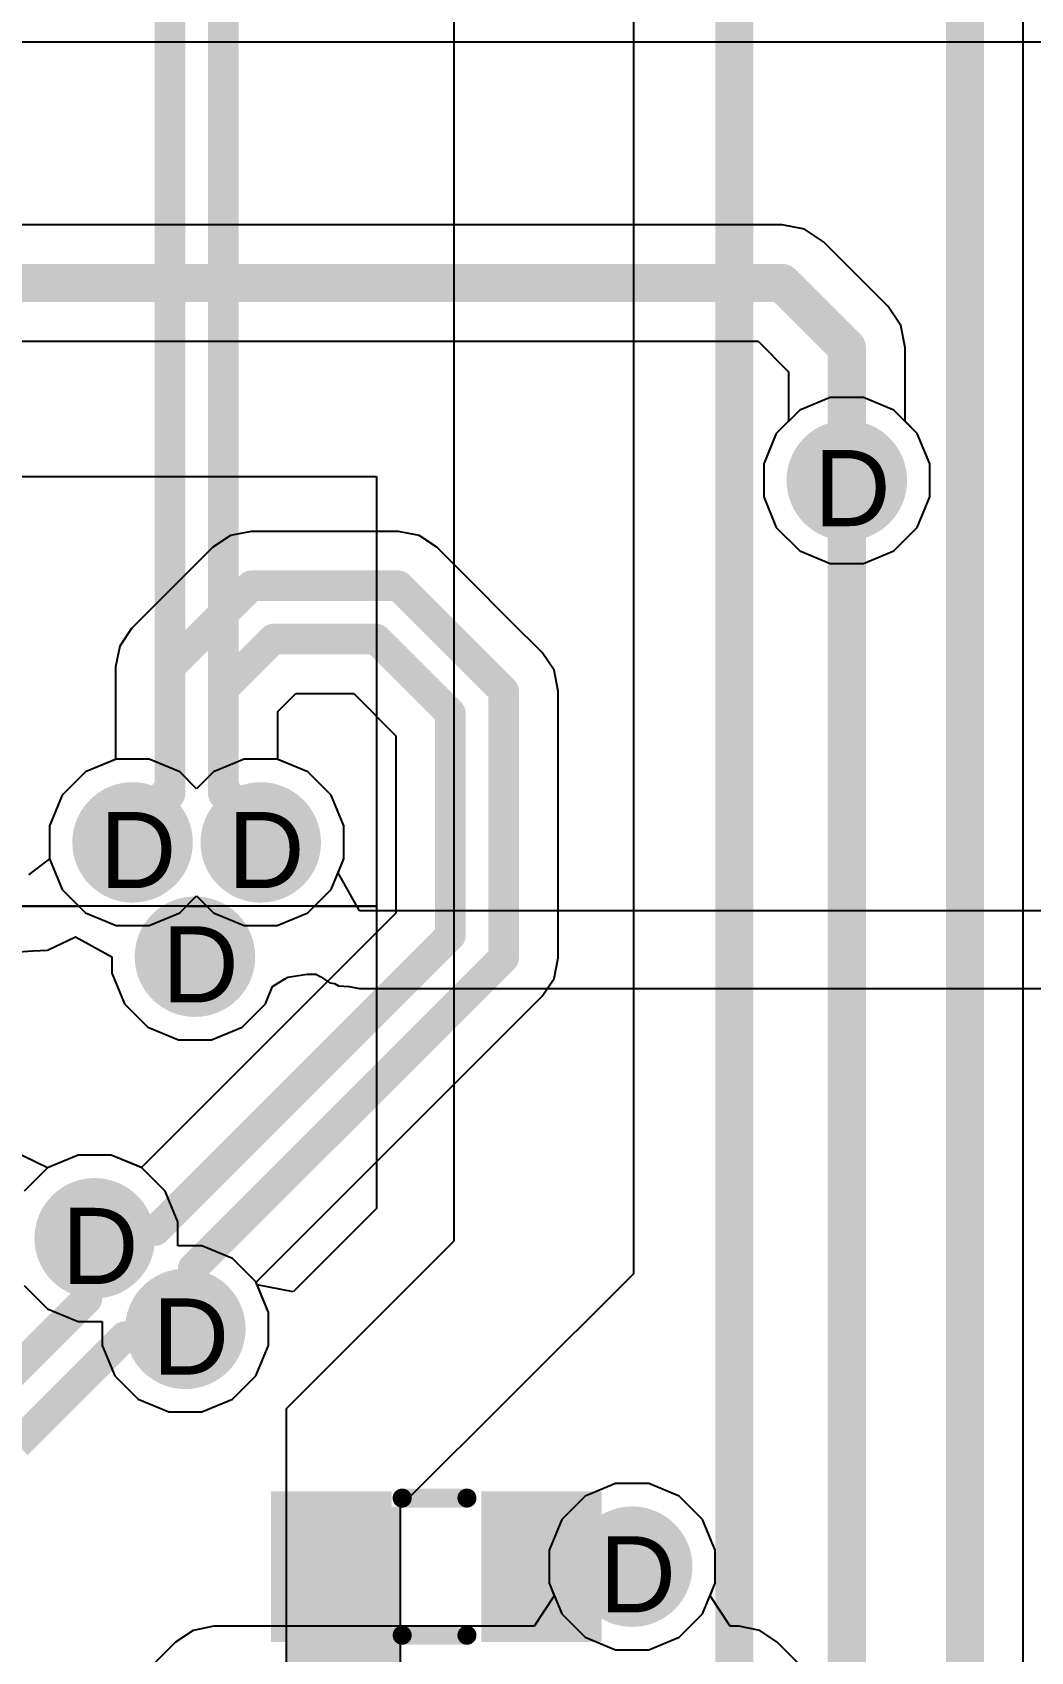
# Model space of a CAD drawing. Header units: inches. Extents: x 0 to 5401, y 0 to 5414.
# Drawn here: x 117.92 to 124.57, y 69.38 to 80.17 of the extents above; entities that cross this region are included whole.
import ezdxf

# ---------------------------------------------------------------- set-up
doc = ezdxf.new("R2010")
doc.units = ezdxf.units.IN
for name, color, linetype in [('Bottom Layer', 5, 'Continuous'), ('Bottom Solder', 6, 'Continuous'), ('Drill Drawing', 1, 'Continuous'), ('Layer 1', 16, 'Continuous'), ('Layer 2', 76, 'Continuous'), ('Top Layer', 1, 'Continuous'), ('Top Overlay', 2, 'Continuous'), ('Top Paste', 8, 'Continuous'), ('Top Solder', 216, 'Continuous'), ('Via Holes', 16, 'Continuous')]:
    doc.layers.add(name, color=color, linetype=linetype)
doc.styles.add('Arial', font='', dxfattribs={"height": 0.2})
doc.styles.get('Arial').set_extended_font_data('Arial')

# ---------------------------------------------------------------- blocks, each defined once
blk = doc.blocks.new('IND_0603__1608_M_______204')
at = {"layer": 'Top Layer'}
for points in [[(-0.999998, 0.4000004699999999), (-0.3999992, 0.4000004699999999), (-0.3999992, -0.4000004699999999), (-0.999998, -0.4000004699999999)], [(0.40000174, 0.4000004699999999), (1.00000054, 0.4000004699999999), (1.00000054, -0.4000004699999999), (0.40000174, -0.4000004699999999)]]:
    blk.add_hatch(color=1, dxfattribs=at).paths.add_polyline_path(points)
at = {"layer": 'Top Paste'}
for points in [[(-0.999998, 0.4000004699999999), (-0.3999992, 0.4000004699999999), (-0.3999992, -0.4000004699999999), (-0.999998, -0.4000004699999999)], [(0.40000174, 0.4000004699999999), (1.00000054, 0.4000004699999999), (1.00000054, -0.4000004699999999), (0.40000174, -0.4000004699999999)]]:
    blk.add_hatch(color=8, dxfattribs=at).paths.add_polyline_path(points)
at = {"layer": 'Top Solder'}
for points in [[(-1.101598, 0.50160047), (-0.2983992, 0.50160047), (-0.2983992, -0.50160047), (-1.101598, -0.50160047)], [(0.29840174, 0.50160047), (1.10160054, 0.50160047), (1.10160054, -0.50160047), (0.29840174, -0.50160047)]]:
    blk.add_hatch(color=216, dxfattribs=at).paths.add_polyline_path(points)
at = {"layer": 'Top Overlay'}
for points in [[(0.2286, 0.4571999999999999, 0.127, 0.127, 0), (-0.2032, 0.4571999999999999, 0.127, 0.127, 0)], [(0.2286, -0.4571999999999999, 0.127, 0.127, 0), (-0.2032, -0.4571999999999999, 0.127, 0.127, 0)]]:
    blk.add_lwpolyline(points, format="xyseb", dxfattribs=at)
for points in [[(-0.23495, 0.4571999999999999, 0.0635, 0.0635, 1), (-0.17145, 0.4571999999999999, 0.0635, 0.0635, 1)], [(0.19685, 0.4571999999999999, 0.0635, 0.0635, 1), (0.26035, 0.4571999999999999, 0.0635, 0.0635, 1)], [(-0.23495, -0.4571999999999999, 0.0635, 0.0635, 1), (-0.17145, -0.4571999999999999, 0.0635, 0.0635, 1)], [(0.19685, -0.4571999999999999, 0.0635, 0.0635, 1), (0.26035, -0.4571999999999999, 0.0635, 0.0635, 1)]]:
    blk.add_lwpolyline(points, format="xyseb", close=True, dxfattribs=at)

msp = doc.modelspace()

# ---------------------------------------------------------------- hatches: boundary and pattern name
at = {"layer": 'Bottom Layer'}
h = msp.add_hatch(color=5, dxfattribs=at)
edge = h.paths.add_edge_path()
edge.add_arc((123.3424127, 77.18401124), 0.2999994, 0, 360)
h = msp.add_hatch(color=5, dxfattribs=at)
edge = h.paths.add_edge_path()
edge.add_arc((118.58341282, 74.77101123999999), 0.2999994, 0, 360)
h = msp.add_hatch(color=5, dxfattribs=at)
edge = h.paths.add_edge_path()
edge.add_arc((119.43741162, 74.77101123999999), 0.2999994, 0, 360)
h = msp.add_hatch(color=5, dxfattribs=at)
edge = h.paths.add_edge_path()
edge.add_arc((118.9990127, 74.00901123999999), 0.2999994, 0, 360)
h = msp.add_hatch(color=5, dxfattribs=at)
edge = h.paths.add_edge_path()
edge.add_arc((118.33114764, 72.13152198), 0.2999994, 0, 360)
h = msp.add_hatch(color=5, dxfattribs=at)
edge = h.paths.add_edge_path()
edge.add_arc((118.93501486, 71.52765475999999), 0.2999994, 0, 360)
h = msp.add_hatch(color=5, dxfattribs=at)
edge = h.paths.add_edge_path()
edge.add_arc((121.9121133, 69.94231122), 0.2999994, 0, 360)
at = {"layer": 'Bottom Solder'}
h = msp.add_hatch(color=6, dxfattribs=at)
edge = h.paths.add_edge_path()
edge.add_arc((123.3424127, 77.18401124), 0.4015993999999999, 0, 360)
h = msp.add_hatch(color=6, dxfattribs=at)
edge = h.paths.add_edge_path()
edge.add_arc((118.58341282, 74.77101123999999), 0.4015993999999999, 0, 360)
h = msp.add_hatch(color=6, dxfattribs=at)
edge = h.paths.add_edge_path()
edge.add_arc((119.43741162, 74.77101123999999), 0.4015993999999999, 0, 360)
h = msp.add_hatch(color=6, dxfattribs=at)
edge = h.paths.add_edge_path()
edge.add_arc((118.9990127, 74.00901123999999), 0.4015993999999999, 0, 360)
h = msp.add_hatch(color=6, dxfattribs=at)
edge = h.paths.add_edge_path()
edge.add_arc((118.33114764, 72.13152198), 0.4015993999999999, 0, 360)
h = msp.add_hatch(color=6, dxfattribs=at)
edge = h.paths.add_edge_path()
edge.add_arc((118.93501486, 71.52765475999999), 0.4015993999999999, 0, 360)
h = msp.add_hatch(color=6, dxfattribs=at)
edge = h.paths.add_edge_path()
edge.add_arc((121.9121133, 69.94231122), 0.4015993999999999, 0, 360)
at = {"layer": 'Layer 1'}
h = msp.add_hatch(color=16, dxfattribs=at)
edge = h.paths.add_edge_path()
edge.add_arc((123.3424127, 77.18401124), 0.2999994, 0, 360)
h = msp.add_hatch(color=16, dxfattribs=at)
edge = h.paths.add_edge_path()
edge.add_arc((118.58341282, 74.77101123999999), 0.2999994, 0, 360)
h = msp.add_hatch(color=16, dxfattribs=at)
edge = h.paths.add_edge_path()
edge.add_arc((119.43741162, 74.77101123999999), 0.2999994, 0, 360)
h = msp.add_hatch(color=16, dxfattribs=at)
edge = h.paths.add_edge_path()
edge.add_arc((118.9990127, 74.00901123999999), 0.2999994, 0, 360)
h = msp.add_hatch(color=16, dxfattribs=at)
edge = h.paths.add_edge_path()
edge.add_arc((118.33114764, 72.13152198), 0.2999994, 0, 360)
h = msp.add_hatch(color=16, dxfattribs=at)
edge = h.paths.add_edge_path()
edge.add_arc((118.93501486, 71.52765475999999), 0.2999994, 0, 360)
h = msp.add_hatch(color=16, dxfattribs=at)
edge = h.paths.add_edge_path()
edge.add_arc((121.9121133, 69.94231122), 0.2999994, 0, 360)
at = {"layer": 'Layer 2'}
h = msp.add_hatch(color=76, dxfattribs=at)
edge = h.paths.add_edge_path()
edge.add_arc((123.3424127, 77.18401124), 0.2999994, 0, 360)
h = msp.add_hatch(color=76, dxfattribs=at)
edge = h.paths.add_edge_path()
edge.add_arc((118.58341282, 74.77101123999999), 0.2999994, 0, 360)
h = msp.add_hatch(color=76, dxfattribs=at)
edge = h.paths.add_edge_path()
edge.add_arc((119.43741162, 74.77101123999999), 0.2999994, 0, 360)
h = msp.add_hatch(color=76, dxfattribs=at)
edge = h.paths.add_edge_path()
edge.add_arc((118.9990127, 74.00901123999999), 0.2999994, 0, 360)
h = msp.add_hatch(color=76, dxfattribs=at)
edge = h.paths.add_edge_path()
edge.add_arc((118.33114764, 72.13152198), 0.2999994, 0, 360)
h = msp.add_hatch(color=76, dxfattribs=at)
edge = h.paths.add_edge_path()
edge.add_arc((118.93501486, 71.52765475999999), 0.2999994, 0, 360)
h = msp.add_hatch(color=76, dxfattribs=at)
edge = h.paths.add_edge_path()
edge.add_arc((121.9121133, 69.94231122), 0.2999994, 0, 360)
at = {"layer": 'Top Layer'}
h = msp.add_hatch(color=1, dxfattribs=at)
edge = h.paths.add_edge_path()
edge.add_arc((123.3424127, 77.18401124), 0.2999994, 0, 360)
h = msp.add_hatch(color=1, dxfattribs=at)
edge = h.paths.add_edge_path()
edge.add_arc((118.58341282, 74.77101123999999), 0.2999994, 0, 360)
h = msp.add_hatch(color=1, dxfattribs=at)
edge = h.paths.add_edge_path()
edge.add_arc((119.43741162, 74.77101123999999), 0.2999994, 0, 360)
h = msp.add_hatch(color=1, dxfattribs=at)
edge = h.paths.add_edge_path()
edge.add_arc((118.9990127, 74.00901123999999), 0.2999994, 0, 360)
h = msp.add_hatch(color=1, dxfattribs=at)
edge = h.paths.add_edge_path()
edge.add_arc((118.33114764, 72.13152198), 0.2999994, 0, 360)
h = msp.add_hatch(color=1, dxfattribs=at)
edge = h.paths.add_edge_path()
edge.add_arc((118.93501486, 71.52765475999999), 0.2999994, 0, 360)
msp.add_hatch(color=1, dxfattribs=at).paths.add_polyline_path([(119.60827488, 68.5355119), (120.36697288, 68.5355119), (120.36697288, 70.34231042), (119.60827488, 70.34231042)])
h = msp.add_hatch(color=1, dxfattribs=at)
edge = h.paths.add_edge_path()
edge.add_arc((121.9121133, 69.94231122), 0.2999994, 0, 360)
at = {"layer": 'Top Solder'}
h = msp.add_hatch(color=216, dxfattribs=at)
edge = h.paths.add_edge_path()
edge.add_arc((123.3424127, 77.18401124), 0.4015993999999999, 0, 360)
h = msp.add_hatch(color=216, dxfattribs=at)
edge = h.paths.add_edge_path()
edge.add_arc((118.58341282, 74.77101123999999), 0.4015993999999999, 0, 360)
h = msp.add_hatch(color=216, dxfattribs=at)
edge = h.paths.add_edge_path()
edge.add_arc((119.43741162, 74.77101123999999), 0.4015993999999999, 0, 360)
h = msp.add_hatch(color=216, dxfattribs=at)
edge = h.paths.add_edge_path()
edge.add_arc((118.9990127, 74.00901123999999), 0.4015993999999999, 0, 360)
h = msp.add_hatch(color=216, dxfattribs=at)
edge = h.paths.add_edge_path()
edge.add_arc((118.33114764, 72.13152198), 0.4015993999999999, 0, 360)
h = msp.add_hatch(color=216, dxfattribs=at)
edge = h.paths.add_edge_path()
edge.add_arc((118.93501486, 71.52765475999999), 0.4015993999999999, 0, 360)
h = msp.add_hatch(color=216, dxfattribs=at)
edge = h.paths.add_edge_path()
edge.add_arc((121.9121133, 69.94231122), 0.4015993999999999, 0, 360)
at = {"layer": 'Via Holes'}
h = msp.add_hatch(color=7, dxfattribs=at)
edge = h.paths.add_edge_path()
edge.add_arc((123.3424127, 77.18401124), 0.1499997, 0, 360)
h = msp.add_hatch(color=7, dxfattribs=at)
edge = h.paths.add_edge_path()
edge.add_arc((118.58341282, 74.77101123999999), 0.1499997, 0, 360)
h = msp.add_hatch(color=7, dxfattribs=at)
edge = h.paths.add_edge_path()
edge.add_arc((119.43741162, 74.77101123999999), 0.1499997, 0, 360)
h = msp.add_hatch(color=7, dxfattribs=at)
edge = h.paths.add_edge_path()
edge.add_arc((118.9990127, 74.00901123999999), 0.1499997, 0, 360)
h = msp.add_hatch(color=7, dxfattribs=at)
edge = h.paths.add_edge_path()
edge.add_arc((118.33114764, 72.13152198), 0.1499997, 0, 360)
h = msp.add_hatch(color=7, dxfattribs=at)
edge = h.paths.add_edge_path()
edge.add_arc((118.93501486, 71.52765475999999), 0.1499997, 0, 360)
h = msp.add_hatch(color=7, dxfattribs=at)
edge = h.paths.add_edge_path()
edge.add_arc((121.9121133, 69.94231122), 0.1499997, 0, 360)

# ---------------------------------------------------------------- linework, layer by layer
at = {"layer": 'Bottom Layer'}
for p, q in [((86.41540755999999, 80.10780778), (127.66441828, 80.10780778)), ((122.91176078, 78.88868398), (113.78742038, 78.88868398)), ((123.06041936, 78.8591133), (122.91176078, 78.88868398)), ((123.18644654, 78.77490467999999), (123.06041936, 78.8591133)), ((123.61709846, 78.34425275999999), (123.18644654, 78.77490467999999)), ((123.70130708, 78.21822558), (123.61709846, 78.34425275999999)), ((123.73087776, 78.06956699999999), (123.70130708, 78.21822558)), ((113.94832684, 78.11175386000001), (122.75085432, 78.11175386000001)), ((122.75085432, 78.11175386000001), (122.95394764, 77.90866054)), ((123.73087776, 77.57901934), (123.73087776, 78.06956699999999)), ((122.95394764, 77.90866054), (122.95394764, 77.57901934)), ((122.95394764, 77.57901934), (122.872754, 77.4978257)), ((123.8120714, 77.4978257), (123.73087776, 77.57901934)), ((122.872754, 77.4978257), (122.7884133, 77.29420913999999)), ((123.8964121, 77.29420913999999), (123.8120714, 77.4978257)), ((122.7884133, 77.29420913999999), (122.7884133, 77.07381333999999)), ((123.8964121, 77.07381333999999), (123.8964121, 77.29420913999999)), ((122.7884133, 77.07381333999999), (122.872754, 76.87019678)), ((123.8120714, 76.87019678), (123.8964121, 77.07381333999999)), ((122.872754, 76.87019678), (123.02859824, 76.71435254)), ((123.65622716, 76.71435254), (123.8120714, 76.87019678)), ((119.23559592, 76.81727842), (119.11796852, 76.73868574)), ((119.37434342, 76.8448806), (119.23559592, 76.81727842)), ((119.37435612, 76.84487805999998), (119.37434342, 76.8448806)), ((120.3541535, 76.84487805999998), (119.37435612, 76.84487805999998)), ((120.3541662, 76.8448806), (120.3541535, 76.84487805999998)), ((120.4929137, 76.81727842), (120.3541662, 76.8448806)), ((120.6105411, 76.73868574), (120.4929137, 76.81727842)), ((119.11796344, 76.73867811999999), (118.90966058, 76.5303778)), ((119.11796852, 76.73868574), (119.11796344, 76.73867811999999)), ((120.81884142, 76.53038288), (120.6105411, 76.73868574)), ((123.02859824, 76.71435254), (123.2322148, 76.63001184)), ((123.4526106, 76.63001184), (123.65622716, 76.71435254)), ((123.2322148, 76.63001184), (123.4526106, 76.63001184)), ((118.90965042, 76.53036256), (118.78455288, 76.40526756)), ((118.90966058, 76.5303778), (118.90965042, 76.53036256)), ((120.81884904, 76.5303778), (120.81884142, 76.53038288)), ((120.81885412, 76.53037017999999), (120.81884904, 76.5303778)), ((121.10446442, 76.24475733999999), (120.81885412, 76.53037017999999)), ((118.78454018, 76.40525486), (118.57623732, 76.19695454)), ((118.78454526, 76.40526247999999), (118.78454018, 76.40525486)), ((118.78455288, 76.40526756), (118.78454526, 76.40526247999999)), ((121.10447966, 76.24474717999999), (121.10446442, 76.24475733999999)), ((121.31277998, 76.03644432), (121.10447966, 76.24474717999999)), ((118.57623732, 76.19695454), (118.49764464, 76.07932714)), ((118.49764464, 76.07932714), (118.47004246, 75.94057964)), ((121.3127876, 76.03643923999999), (121.31277998, 76.03644432)), ((121.39138028, 75.91881184), (121.3127876, 76.03643923999999)), ((118.47004246, 75.94057964), (118.470045, 75.94056694)), ((118.470045, 75.94056694), (118.470045, 75.32369746)), ((121.41898246, 75.78006434), (121.39138028, 75.91881184)), ((119.55077944, 75.64310246), (119.6718206, 75.76414362)), ((119.6718206, 75.76414362), (120.05668902, 75.76414362)), ((120.05668902, 75.76414362), (120.33824548, 75.48258969999999)), ((121.41897992, 75.78005164), (121.41898246, 75.78006434)), ((121.41897992, 74.00147505999999), (121.41897992, 75.78005164)), ((119.55077944, 75.32369746), (119.55077944, 75.64310246)), ((120.33824548, 75.48258969999999), (120.33824548, 74.29894716)), ((118.470045, 75.32369746), (118.26959836, 75.24066993999999)), ((119.75122608, 75.24066993999999), (119.55077944, 75.32369746)), ((118.26959836, 75.24066993999999), (118.11375412, 75.0848257)), ((119.90707032, 75.0848257), (119.75122608, 75.24066993999999)), ((118.11375412, 75.0848257), (118.02941342, 74.88120914)), ((119.99141102, 74.88120914), (119.90707032, 75.0848257)), ((118.02941342, 74.88120914), (118.02941342, 74.66081334)), ((119.99141102, 74.66081334), (119.99141102, 74.88120914)), ((118.02941342, 74.66081334), (118.11375412, 74.45719677999999)), ((119.90707032, 74.45719677999999), (119.99141102, 74.66081334)), ((118.11375412, 74.45719677999999), (118.26959836, 74.30135254)), ((118.89722728, 74.30135254), (119.01041222, 74.41453747999999)), ((119.01041222, 74.41453747999999), (119.12359716, 74.30135254)), ((119.75122608, 74.30135254), (119.90707032, 74.45719677999999)), ((118.26959836, 74.30135254), (118.47321492, 74.21701184)), ((120.33824548, 74.29894716), (118.64178964, 72.60249386)), ((118.69361072, 74.21701184), (118.89722728, 74.30135254)), ((119.12359716, 74.30135254), (119.32721372, 74.21701184)), ((119.54760952, 74.21701184), (119.75122608, 74.30135254)), ((118.47321492, 74.21701184), (118.69361072, 74.21701184)), ((119.32721372, 74.21701184), (119.54760952, 74.21701184)), ((121.39138028, 73.86272502), (121.41897992, 74.00147505999999)), ((121.3127876, 73.74510015999999), (121.39138028, 73.86272502)), ((119.40598674, 71.83829929999999), (121.31277998, 73.74509508)), ((121.31277998, 73.74509508), (121.3127876, 73.74510015999999)), ((118.22094974, 72.68552138), (118.01733318, 72.60118068)), ((118.44134554, 72.68552138), (118.22094974, 72.68552138)), ((118.64178964, 72.60249386), (118.44134554, 72.68552138)), ((118.01733318, 72.60118068), (117.86148894, 72.44533643999999)), ((117.86148894, 71.81770752), (118.01733318, 71.66186328)), ((119.48901426, 71.63785266), (119.40598674, 71.83829929999999)), ((118.01733318, 71.66186328), (118.22094974, 71.57752258)), ((118.22094974, 71.57752258), (118.38101546, 71.57752258)), ((118.38101546, 71.57752258), (118.38101546, 71.41745686)), ((119.48901426, 71.41745686), (119.48901426, 71.63785266)), ((118.38101546, 71.41745686), (118.46535616, 71.2138403)), ((119.40467356, 71.2138403), (119.48901426, 71.41745686)), ((118.46535616, 71.2138403), (118.6212004, 71.05799606)), ((119.24882932, 71.05799606), (119.40467356, 71.2138403)), ((118.6212004, 71.05799606), (118.82481696, 70.97365536)), ((119.04521276, 70.97365536), (119.24882932, 71.05799606)), ((118.82481696, 70.97365536), (119.04521276, 70.97365536)), ((121.8019154, 70.49631061999999), (121.59829884, 70.41196991999999)), ((122.0223112, 70.49631061999999), (121.8019154, 70.49631061999999)), ((122.22592776, 70.41196991999999), (122.0223112, 70.49631061999999)), ((121.59829884, 70.41196991999999), (121.4424546, 70.25612568)), ((122.381772, 70.25612568), (122.22592776, 70.41196991999999)), ((121.4424546, 70.25612568), (121.3581139, 70.05250912)), ((122.4661127, 70.05250912), (122.381772, 70.25612568)), ((121.3581139, 70.05250912), (121.3581139, 69.83211332)), ((122.4661127, 69.83211332), (122.4661127, 70.05250912)), ((121.39275442, 69.74848636), (121.2601715, 69.54528382)), ((121.3581139, 69.83211332), (121.39275442, 69.74848636)), ((122.43147218, 69.74848636), (122.4661127, 69.83211332)), ((122.5640551, 69.54528382), (122.43147218, 69.74848636)), ((119.12512878, 69.54528636), (118.98638128, 69.51768418)), ((119.12514148, 69.54528382), (119.12512878, 69.54528636)), ((121.2601715, 69.54528382), (119.12514148, 69.54528382)), ((122.62296024, 69.54528382), (122.5640551, 69.54528382)), ((122.62297294, 69.54528636), (122.62296024, 69.54528382)), ((122.76172044, 69.51768418), (122.62297294, 69.54528636)), ((118.8687488, 69.43908388), (118.27208756, 68.84242517999999)), ((118.86875388, 69.4390915), (118.8687488, 69.43908388)), ((118.98638128, 69.51768418), (118.86875388, 69.4390915)), ((122.87934784, 69.4390915), (122.76172044, 69.51768418)), ((123.42097998, 68.89745682), (122.87934784, 69.4390915))]:
    msp.add_line(p, q, dxfattribs=at)
for points in [[(113.78742038, 78.50021892, 0.254, 0.254, 0), (122.91176078, 78.50021892, 0.254, 0.254, 0)], [(122.91176078, 78.50021892, 0.254, 0.254, 0), (123.3424127, 78.06956699999999, 0.254, 0.254, 0)], [(123.3424127, 77.18401124, 0.254, 0.254, 0), (123.3424127, 78.06956699999999, 0.254, 0.254, 0)], [(119.16603548, 76.2740029, 0.2032, 0.2032, 0), (119.37434342, 76.48231084, 0.2032, 0.2032, 0)], [(119.37434342, 76.48231084, 0.2032, 0.2032, 0), (120.3541662, 76.48231084, 0.2032, 0.2032, 0)], [(120.3541662, 76.48231084, 0.2032, 0.2032, 0), (120.56247414, 76.2740029, 0.2032, 0.2032, 0)], [(119.0409227, 76.14888758, 0.2032, 0.2032, 0), (119.16603548, 76.27400036, 0.2032, 0.2032, 0)], [(119.16603548, 76.27400036, 0.2032, 0.2032, 0), (119.16603548, 76.2740029, 0.2032, 0.2032, 0)], [(120.56247414, 76.27400036, 0.2032, 0.2032, 0), (120.56247414, 76.2740029, 0.2032, 0.2032, 0)], [(120.56247414, 76.27400036, 0.2032, 0.2032, 0), (120.84810222, 75.98837228, 0.2032, 0.2032, 0)], [(118.83261222, 75.94057964, 0.2032, 0.2032, 0), (119.04092016, 76.14888758, 0.2032, 0.2032, 0)], [(119.04092016, 76.14888758, 0.2032, 0.2032, 0), (119.0409227, 76.14888758, 0.2032, 0.2032, 0)], [(119.18821476, 75.79328758, 0.2032, 0.2032, 0), (119.52163548, 76.12670829999999, 0.2032, 0.2032, 0)], [(119.52163548, 76.12670829999999, 0.2032, 0.2032, 0), (119.52163548, 76.12671084, 0.2032, 0.2032, 0)], [(119.52163548, 76.12671084, 0.2032, 0.2032, 0), (120.20687414, 76.12671084, 0.2032, 0.2032, 0)], [(120.20687414, 76.12670829999999, 0.2032, 0.2032, 0), (120.20687414, 76.12671084, 0.2032, 0.2032, 0)], [(120.20687414, 76.12670829999999, 0.2032, 0.2032, 0), (120.70081016, 75.63277228, 0.2032, 0.2032, 0)], [(118.83261222, 75.09336771999999, 0.2032, 0.2032, 0), (118.83261222, 75.94057964, 0.2032, 0.2032, 0)], [(120.84810222, 75.98837228, 0.2032, 0.2032, 0), (120.84810476, 75.98837228, 0.2032, 0.2032, 0)], [(120.84810476, 75.98837228, 0.2032, 0.2032, 0), (121.0564127, 75.78006434, 0.2032, 0.2032, 0)], [(119.18821222, 75.79328758, 0.2032, 0.2032, 0), (119.18821476, 75.79328758, 0.2032, 0.2032, 0)], [(119.18821222, 75.09336771999999, 0.2032, 0.2032, 0), (119.18821222, 75.79328758, 0.2032, 0.2032, 0)], [(121.0564127, 74.00147505999999, 0.2032, 0.2032, 0), (121.0564127, 75.78006434, 0.2032, 0.2032, 0)], [(120.70081016, 75.63277228, 0.2032, 0.2032, 0), (120.7008127, 75.63277228, 0.2032, 0.2032, 0)], [(120.7008127, 74.14876712, 0.2032, 0.2032, 0), (120.7008127, 75.63277228, 0.2032, 0.2032, 0)], [(118.58341282, 74.84416832, 0.2032, 0.2032, 0), (118.83261222, 75.09336771999999, 0.2032, 0.2032, 0)], [(119.18821222, 75.09336771999999, 0.2032, 0.2032, 0), (119.43741162, 74.84416832, 0.2032, 0.2032, 0)], [(118.58341282, 74.77101123999999, 0.2032, 0.2032, 0), (118.58341282, 74.84416832, 0.2032, 0.2032, 0)], [(119.43741162, 74.77101123999999, 0.2032, 0.2032, 0), (119.43741162, 74.84416832, 0.2032, 0.2032, 0)], [(118.73529974, 72.18325415999999, 0.2032, 0.2032, 0), (120.7008127, 74.14876712, 0.2032, 0.2032, 0)], [(118.98674704, 71.9318094, 0.2032, 0.2032, 0), (121.0564127, 74.00147505999999, 0.2032, 0.2032, 0)], [(118.33114764, 72.13152198, 0.2032, 0.2032, 0), (118.38287982, 72.18325415999999, 0.2032, 0.2032, 0)], [(118.38287982, 72.18325415999999, 0.2032, 0.2032, 0), (118.73529974, 72.18325415999999, 0.2032, 0.2032, 0)], [(118.98674704, 71.57938693999999, 0.2032, 0.2032, 0), (118.98674704, 71.9318094, 0.2032, 0.2032, 0)], [(118.93501486, 71.52765475999999, 0.2032, 0.2032, 0), (118.98674704, 71.57938693999999, 0.2032, 0.2032, 0)]]:
    msp.add_lwpolyline(points, format="xyseb", dxfattribs=at)
for points in [[(122.84826078, 78.50021892, 0.127, 0.127, 1), (122.97526078, 78.50021892, 0.127, 0.127, 1)], [(122.84826078, 78.50021892, 0.127, 0.127, 1), (122.97526078, 78.50021892, 0.127, 0.127, 1)], [(123.2789127, 78.06956699999999, 0.127, 0.127, 1), (123.4059127, 78.06956699999999, 0.127, 0.127, 1)], [(123.2789127, 78.06956699999999, 0.127, 0.127, 1), (123.4059127, 78.06956699999999, 0.127, 0.127, 1)], [(123.2789127, 77.18401124, 0.127, 0.127, 1), (123.4059127, 77.18401124, 0.127, 0.127, 1)], [(119.32354342, 76.48231084, 0.1016, 0.1016, 1), (119.42514342, 76.48231084, 0.1016, 0.1016, 1)], [(119.32354342, 76.48231084, 0.1016, 0.1016, 1), (119.42514342, 76.48231084, 0.1016, 0.1016, 1)], [(120.3033662, 76.48231084, 0.1016, 0.1016, 1), (120.4049662, 76.48231084, 0.1016, 0.1016, 1)], [(120.3033662, 76.48231084, 0.1016, 0.1016, 1), (120.4049662, 76.48231084, 0.1016, 0.1016, 1)], [(119.11523548, 76.2740029, 0.1016, 0.1016, 1), (119.21683548, 76.2740029, 0.1016, 0.1016, 1)], [(119.11523548, 76.2740029, 0.1016, 0.1016, 1), (119.21683548, 76.2740029, 0.1016, 0.1016, 1)], [(119.11523548, 76.27400036, 0.1016, 0.1016, 1), (119.21683548, 76.27400036, 0.1016, 0.1016, 1)], [(119.11523548, 76.27400036, 0.1016, 0.1016, 1), (119.21683548, 76.27400036, 0.1016, 0.1016, 1)], [(120.51167414, 76.2740029, 0.1016, 0.1016, 1), (120.61327414, 76.2740029, 0.1016, 0.1016, 1)], [(120.51167414, 76.2740029, 0.1016, 0.1016, 1), (120.61327414, 76.2740029, 0.1016, 0.1016, 1)], [(120.51167414, 76.27400036, 0.1016, 0.1016, 1), (120.61327414, 76.27400036, 0.1016, 0.1016, 1)], [(120.51167414, 76.27400036, 0.1016, 0.1016, 1), (120.61327414, 76.27400036, 0.1016, 0.1016, 1)], [(118.99012016, 76.14888758, 0.1016, 0.1016, 1), (119.09172016, 76.14888758, 0.1016, 0.1016, 1)], [(118.99012016, 76.14888758, 0.1016, 0.1016, 1), (119.09172016, 76.14888758, 0.1016, 0.1016, 1)], [(118.9901227, 76.14888758, 0.1016, 0.1016, 1), (119.0917227, 76.14888758, 0.1016, 0.1016, 1)], [(118.9901227, 76.14888758, 0.1016, 0.1016, 1), (119.0917227, 76.14888758, 0.1016, 0.1016, 1)], [(119.47083548, 76.12671084, 0.1016, 0.1016, 1), (119.57243548, 76.12671084, 0.1016, 0.1016, 1)], [(119.47083548, 76.12671084, 0.1016, 0.1016, 1), (119.57243548, 76.12671084, 0.1016, 0.1016, 1)], [(119.47083548, 76.12670829999999, 0.1016, 0.1016, 1), (119.57243548, 76.12670829999999, 0.1016, 0.1016, 1)], [(119.47083548, 76.12670829999999, 0.1016, 0.1016, 1), (119.57243548, 76.12670829999999, 0.1016, 0.1016, 1)], [(120.15607414, 76.12671084, 0.1016, 0.1016, 1), (120.25767414, 76.12671084, 0.1016, 0.1016, 1)], [(120.15607414, 76.12671084, 0.1016, 0.1016, 1), (120.25767414, 76.12671084, 0.1016, 0.1016, 1)], [(120.15607414, 76.12670829999999, 0.1016, 0.1016, 1), (120.25767414, 76.12670829999999, 0.1016, 0.1016, 1)], [(120.15607414, 76.12670829999999, 0.1016, 0.1016, 1), (120.25767414, 76.12670829999999, 0.1016, 0.1016, 1)], [(118.78181222, 75.94057964, 0.1016, 0.1016, 1), (118.88341222, 75.94057964, 0.1016, 0.1016, 1)], [(118.78181222, 75.94057964, 0.1016, 0.1016, 1), (118.88341222, 75.94057964, 0.1016, 0.1016, 1)], [(120.79730222, 75.98837228, 0.1016, 0.1016, 1), (120.89890222, 75.98837228, 0.1016, 0.1016, 1)], [(120.79730222, 75.98837228, 0.1016, 0.1016, 1), (120.89890222, 75.98837228, 0.1016, 0.1016, 1)], [(120.79730476, 75.98837228, 0.1016, 0.1016, 1), (120.89890476, 75.98837228, 0.1016, 0.1016, 1)], [(120.79730476, 75.98837228, 0.1016, 0.1016, 1), (120.89890476, 75.98837228, 0.1016, 0.1016, 1)], [(119.13741222, 75.79328758, 0.1016, 0.1016, 1), (119.23901222, 75.79328758, 0.1016, 0.1016, 1)], [(119.13741222, 75.79328758, 0.1016, 0.1016, 1), (119.23901222, 75.79328758, 0.1016, 0.1016, 1)], [(119.13741476, 75.79328758, 0.1016, 0.1016, 1), (119.23901476, 75.79328758, 0.1016, 0.1016, 1)], [(119.13741476, 75.79328758, 0.1016, 0.1016, 1), (119.23901476, 75.79328758, 0.1016, 0.1016, 1)], [(121.0056127, 75.78006434, 0.1016, 0.1016, 1), (121.1072127, 75.78006434, 0.1016, 0.1016, 1)], [(121.0056127, 75.78006434, 0.1016, 0.1016, 1), (121.1072127, 75.78006434, 0.1016, 0.1016, 1)], [(120.65001016, 75.63277228, 0.1016, 0.1016, 1), (120.75161016, 75.63277228, 0.1016, 0.1016, 1)], [(120.65001016, 75.63277228, 0.1016, 0.1016, 1), (120.75161016, 75.63277228, 0.1016, 0.1016, 1)], [(120.6500127, 75.63277228, 0.1016, 0.1016, 1), (120.7516127, 75.63277228, 0.1016, 0.1016, 1)], [(120.6500127, 75.63277228, 0.1016, 0.1016, 1), (120.7516127, 75.63277228, 0.1016, 0.1016, 1)], [(118.78181222, 75.09336771999999, 0.1016, 0.1016, 1), (118.88341222, 75.09336771999999, 0.1016, 0.1016, 1)], [(118.78181222, 75.09336771999999, 0.1016, 0.1016, 1), (118.88341222, 75.09336771999999, 0.1016, 0.1016, 1)], [(119.13741222, 75.09336771999999, 0.1016, 0.1016, 1), (119.23901222, 75.09336771999999, 0.1016, 0.1016, 1)], [(119.13741222, 75.09336771999999, 0.1016, 0.1016, 1), (119.23901222, 75.09336771999999, 0.1016, 0.1016, 1)], [(118.53261282, 74.84416832, 0.1016, 0.1016, 1), (118.63421282, 74.84416832, 0.1016, 0.1016, 1)], [(118.53261282, 74.84416832, 0.1016, 0.1016, 1), (118.63421282, 74.84416832, 0.1016, 0.1016, 1)], [(119.38661162, 74.84416832, 0.1016, 0.1016, 1), (119.48821162, 74.84416832, 0.1016, 0.1016, 1)], [(119.38661162, 74.84416832, 0.1016, 0.1016, 1), (119.48821162, 74.84416832, 0.1016, 0.1016, 1)], [(118.53261282, 74.77101123999999, 0.1016, 0.1016, 1), (118.63421282, 74.77101123999999, 0.1016, 0.1016, 1)], [(119.38661162, 74.77101123999999, 0.1016, 0.1016, 1), (119.48821162, 74.77101123999999, 0.1016, 0.1016, 1)], [(120.6500127, 74.14876712, 0.1016, 0.1016, 1), (120.7516127, 74.14876712, 0.1016, 0.1016, 1)], [(120.6500127, 74.14876712, 0.1016, 0.1016, 1), (120.7516127, 74.14876712, 0.1016, 0.1016, 1)], [(121.0056127, 74.00147505999999, 0.1016, 0.1016, 1), (121.1072127, 74.00147505999999, 0.1016, 0.1016, 1)], [(121.0056127, 74.00147505999999, 0.1016, 0.1016, 1), (121.1072127, 74.00147505999999, 0.1016, 0.1016, 1)], [(118.28034764, 72.13152198, 0.1016, 0.1016, 1), (118.38194764, 72.13152198, 0.1016, 0.1016, 1)], [(118.33207982, 72.18325415999999, 0.1016, 0.1016, 1), (118.43367982, 72.18325415999999, 0.1016, 0.1016, 1)], [(118.33207982, 72.18325415999999, 0.1016, 0.1016, 1), (118.43367982, 72.18325415999999, 0.1016, 0.1016, 1)], [(118.68449974, 72.18325415999999, 0.1016, 0.1016, 1), (118.78609974, 72.18325415999999, 0.1016, 0.1016, 1)], [(118.68449974, 72.18325415999999, 0.1016, 0.1016, 1), (118.78609974, 72.18325415999999, 0.1016, 0.1016, 1)], [(118.93594704, 71.9318094, 0.1016, 0.1016, 1), (119.03754704, 71.9318094, 0.1016, 0.1016, 1)], [(118.93594704, 71.9318094, 0.1016, 0.1016, 1), (119.03754704, 71.9318094, 0.1016, 0.1016, 1)], [(118.88421486, 71.52765475999999, 0.1016, 0.1016, 1), (118.98581486, 71.52765475999999, 0.1016, 0.1016, 1)], [(118.93594704, 71.57938693999999, 0.1016, 0.1016, 1), (119.03754704, 71.57938693999999, 0.1016, 0.1016, 1)], [(118.93594704, 71.57938693999999, 0.1016, 0.1016, 1), (119.03754704, 71.57938693999999, 0.1016, 0.1016, 1)]]:
    msp.add_lwpolyline(points, format="xyseb", close=True, dxfattribs=at)
at = {"layer": 'Layer 1'}
for p, q in [((123.2322148, 77.73801064), (123.02859824, 77.65366994)), ((123.4526106, 77.73801064), (123.2322148, 77.73801064)), ((123.65622716, 77.65366994), (123.4526106, 77.73801064)), ((123.02859824, 77.65366994), (122.872754, 77.4978257)), ((123.8120714, 77.4978257), (123.65622716, 77.65366994)), ((122.872754, 77.4978257), (122.7884133, 77.29420913999999)), ((123.8964121, 77.29420913999999), (123.8120714, 77.4978257)), ((122.7884133, 77.29420913999999), (122.7884133, 77.07381333999999)), ((123.8964121, 77.07381333999999), (123.8964121, 77.29420913999999)), ((122.7884133, 77.07381333999999), (122.872754, 76.87019678)), ((123.8120714, 76.87019678), (123.8964121, 77.07381333999999)), ((122.872754, 76.87019678), (123.02859824, 76.71435254)), ((123.65622716, 76.71435254), (123.8120714, 76.87019678)), ((123.02859824, 76.71435254), (123.2322148, 76.63001184)), ((123.4526106, 76.63001184), (123.65622716, 76.71435254)), ((123.2322148, 76.63001184), (123.4526106, 76.63001184)), ((118.47321492, 75.32501063999999), (118.26959836, 75.24066993999999)), ((118.69361072, 75.32501063999999), (118.47321492, 75.32501063999999)), ((118.89722728, 75.24066993999999), (118.69361072, 75.32501063999999)), ((119.32721372, 75.32501063999999), (119.12359716, 75.24066993999999)), ((119.54760952, 75.32501063999999), (119.32721372, 75.32501063999999)), ((119.75122608, 75.24066993999999), (119.54760952, 75.32501063999999)), ((118.26959836, 75.24066993999999), (118.11375412, 75.0848257)), ((119.01041222, 75.127485), (118.89722728, 75.24066993999999)), ((119.12359716, 75.24066993999999), (119.01041222, 75.127485)), ((119.90707032, 75.0848257), (119.75122608, 75.24066993999999)), ((118.11375412, 75.0848257), (118.02941342, 74.88120914)), ((119.99141102, 74.88120914), (119.90707032, 75.0848257)), ((118.02941342, 74.88120914), (118.02941342, 74.66081334)), ((119.99141102, 74.66081334), (119.99141102, 74.88120914)), ((118.02941342, 74.66081334), (118.11375412, 74.45719677999999)), ((119.90707032, 74.45719677999999), (119.99141102, 74.66081334)), ((118.11375412, 74.45719677999999), (118.26959836, 74.30135254)), ((118.89722728, 74.30135254), (119.01041222, 74.41453747999999)), ((119.01041222, 74.41453747999999), (119.12359716, 74.30135254)), ((119.75122608, 74.30135254), (119.90707032, 74.45719677999999)), ((118.26959836, 74.30135254), (118.47321492, 74.21701184)), ((118.69361072, 74.21701184), (118.89722728, 74.30135254)), ((119.12359716, 74.30135254), (119.32721372, 74.21701184)), ((119.54760952, 74.21701184), (119.75122608, 74.30135254)), ((118.47321492, 74.21701184), (118.69361072, 74.21701184)), ((119.32721372, 74.21701184), (119.54760952, 74.21701184)), ((118.22094974, 72.68552138), (118.01733318, 72.60118068)), ((118.44134554, 72.68552138), (118.22094974, 72.68552138)), ((118.6449621, 72.60118068), (118.44134554, 72.68552138)), ((118.01733318, 72.60118068), (117.86148894, 72.44533643999999)), ((118.80080634, 72.44533643999999), (118.6449621, 72.60118068)), ((118.88514704, 72.24171987999999), (118.80080634, 72.44533643999999)), ((118.88514704, 72.08165415999999), (118.88514704, 72.24171987999999)), ((119.04521276, 72.08165415999999), (118.88514704, 72.08165415999999)), ((119.24882932, 71.99731345999999), (119.04521276, 72.08165415999999)), ((119.40467356, 71.84146922), (119.24882932, 71.99731345999999)), ((117.86148894, 71.81770752), (118.01733318, 71.66186328)), ((119.48901426, 71.63785266), (119.40467356, 71.84146922)), ((118.01733318, 71.66186328), (118.22094974, 71.57752258)), ((118.22094974, 71.57752258), (118.38101546, 71.57752258)), ((118.38101546, 71.57752258), (118.38101546, 71.41745686)), ((119.48901426, 71.41745686), (119.48901426, 71.63785266)), ((118.38101546, 71.41745686), (118.46535616, 71.2138403)), ((119.40467356, 71.2138403), (119.48901426, 71.41745686)), ((118.46535616, 71.2138403), (118.6212004, 71.05799606)), ((119.24882932, 71.05799606), (119.40467356, 71.2138403)), ((118.6212004, 71.05799606), (118.82481696, 70.97365536)), ((119.04521276, 70.97365536), (119.24882932, 71.05799606)), ((118.82481696, 70.97365536), (119.04521276, 70.97365536)), ((121.8019154, 70.49631061999999), (121.59829884, 70.41196991999999)), ((122.0223112, 70.49631061999999), (121.8019154, 70.49631061999999)), ((122.22592776, 70.41196991999999), (122.0223112, 70.49631061999999)), ((121.59829884, 70.41196991999999), (121.4424546, 70.25612568)), ((122.381772, 70.25612568), (122.22592776, 70.41196991999999)), ((121.4424546, 70.25612568), (121.3581139, 70.05250912)), ((122.4661127, 70.05250912), (122.381772, 70.25612568)), ((121.3581139, 70.05250912), (121.3581139, 69.83211332)), ((122.4661127, 69.83211332), (122.4661127, 70.05250912)), ((121.3581139, 69.83211332), (121.4424546, 69.62849675999999)), ((122.381772, 69.62849675999999), (122.4661127, 69.83211332)), ((121.4424546, 69.62849675999999), (121.59829884, 69.47265252)), ((122.22592776, 69.47265252), (122.381772, 69.62849675999999)), ((121.59829884, 69.47265252), (121.8019154, 69.38831182)), ((122.0223112, 69.38831182), (122.22592776, 69.47265252)), ((121.8019154, 69.38831182), (122.0223112, 69.38831182))]:
    msp.add_line(p, q, dxfattribs=at)
at = {"layer": 'Layer 2'}
for p, q in [((123.2322148, 77.73801064), (123.02859824, 77.65366994)), ((123.4526106, 77.73801064), (123.2322148, 77.73801064)), ((123.65622716, 77.65366994), (123.4526106, 77.73801064)), ((123.02859824, 77.65366994), (122.872754, 77.4978257)), ((123.8120714, 77.4978257), (123.65622716, 77.65366994)), ((122.872754, 77.4978257), (122.7884133, 77.29420913999999)), ((123.8964121, 77.29420913999999), (123.8120714, 77.4978257)), ((122.7884133, 77.29420913999999), (122.7884133, 77.07381333999999)), ((123.8964121, 77.07381333999999), (123.8964121, 77.29420913999999)), ((122.7884133, 77.07381333999999), (122.872754, 76.87019678)), ((123.8120714, 76.87019678), (123.8964121, 77.07381333999999)), ((122.872754, 76.87019678), (123.02859824, 76.71435254)), ((123.65622716, 76.71435254), (123.8120714, 76.87019678)), ((123.02859824, 76.71435254), (123.2322148, 76.63001184)), ((123.4526106, 76.63001184), (123.65622716, 76.71435254)), ((123.2322148, 76.63001184), (123.4526106, 76.63001184)), ((118.47321492, 75.32501063999999), (118.26959836, 75.24066993999999)), ((118.69361072, 75.32501063999999), (118.47321492, 75.32501063999999)), ((118.89722728, 75.24066993999999), (118.69361072, 75.32501063999999)), ((119.32721372, 75.32501063999999), (119.12359716, 75.24066993999999)), ((119.54760952, 75.32501063999999), (119.32721372, 75.32501063999999)), ((119.75122608, 75.24066993999999), (119.54760952, 75.32501063999999)), ((118.26959836, 75.24066993999999), (118.11375412, 75.0848257)), ((119.01041222, 75.127485), (118.89722728, 75.24066993999999)), ((119.12359716, 75.24066993999999), (119.01041222, 75.127485)), ((119.90707032, 75.0848257), (119.75122608, 75.24066993999999)), ((118.11375412, 75.0848257), (118.02941342, 74.88120914)), ((119.99141102, 74.88120914), (119.90707032, 75.0848257)), ((118.02941342, 74.88120914), (118.02941342, 74.66081588)), ((119.99141102, 74.66081334), (119.99141102, 74.88120914)), ((118.02941342, 74.66081588), (117.89000298, 74.55485216)), ((119.95288938, 74.56781378), (119.99141102, 74.66081334)), ((120.09555356, 74.31381123999999), (119.95288938, 74.56781378)), ((137.3124127, 74.31381123999999), (120.09555356, 74.31381123999999)), ((118.02177056, 74.0539413), (118.1098349, 74.09686984)), ((118.1098349, 74.09686984), (118.19832342, 74.13866553999999)), ((118.19832342, 74.13866553999999), (118.20050528, 74.14107091999999)), ((118.20050528, 74.14107091999999), (118.20342628, 74.14249586)), ((118.20342628, 74.14249586), (118.4450133, 74.00707575999999)), ((117.82004884, 74.04164516), (117.91784646, 74.04760653999999)), ((117.91784646, 74.04760653999999), (118.0155882, 74.05235634)), ((118.0155882, 74.05235634), (118.01852444, 74.05374318)), ((118.01852444, 74.05374318), (118.02177056, 74.0539413)), ((118.4450133, 74.00707575999999), (118.4450133, 73.89881333999999)), ((118.4450133, 73.89881333999999), (118.529354, 73.69519678)), ((119.51603732, 73.80955012), (119.59772118, 73.86241006)), ((119.59772118, 73.86241006), (119.61857458, 73.87139911999999)), ((119.61857458, 73.87139911999999), (119.63230836, 73.87448776)), ((119.63230836, 73.87448776), (119.7466998, 73.8935784)), ((119.7466998, 73.8935784), (119.80420032, 73.89202392)), ((119.80420032, 73.89202392), (119.83850048, 73.87460205999999)), ((119.83850048, 73.87460205999999), (119.89734212, 73.83528539999999)), ((119.4686714, 73.69519678), (119.51603732, 73.80955012)), ((119.89734212, 73.83528539999999), (119.92785006, 73.82921734)), ((119.92785006, 73.82921734), (119.95558178, 73.8151305)), ((119.95558178, 73.8151305), (120.02614552, 73.80966442)), ((120.02614552, 73.80966442), (120.09555356, 73.79585952)), ((120.09555356, 73.79585952), (136.79446098, 73.79585952)), ((118.529354, 73.69519678), (118.68519824, 73.53935254)), ((119.31282716, 73.53935254), (119.4686714, 73.69519678)), ((118.68519824, 73.53935254), (118.8888148, 73.45501184)), ((119.1092106, 73.45501184), (119.31282716, 73.53935254)), ((118.8888148, 73.45501184), (119.1092106, 73.45501184)), ((118.01733572, 72.60118068), (117.7750121, 72.71807147999999)), ((118.22094974, 72.68552138), (118.01733572, 72.60118068)), ((118.44134554, 72.68552138), (118.22094974, 72.68552138)), ((118.6449621, 72.60118068), (118.44134554, 72.68552138)), ((118.80080634, 72.44533643999999), (118.6449621, 72.60118068)), ((118.88514704, 72.24171987999999), (118.80080634, 72.44533643999999)), ((118.88514704, 72.08165415999999), (118.88514704, 72.24171987999999)), ((119.04521276, 72.08165415999999), (118.88514704, 72.08165415999999)), ((119.24882932, 71.99731345999999), (119.04521276, 72.08165415999999)), ((119.40467356, 71.84146922), (119.24882932, 71.99731345999999)), ((117.86148894, 71.81770752), (118.01733318, 71.66186328)), ((119.48901426, 71.63785266), (119.40467356, 71.84146922)), ((118.01733318, 71.66186328), (118.22094974, 71.57752258)), ((118.22094974, 71.57752258), (118.38101546, 71.57752258)), ((118.38101546, 71.57752258), (118.38101546, 71.41745686)), ((119.48901426, 71.41745686), (119.48901426, 71.63785266)), ((118.38101546, 71.41745686), (118.46535616, 71.2138403)), ((119.40467356, 71.2138403), (119.48901426, 71.41745686)), ((118.46535616, 71.2138403), (118.6212004, 71.05799606)), ((119.24882932, 71.05799606), (119.40467356, 71.2138403)), ((118.6212004, 71.05799606), (118.82481696, 70.97365536)), ((119.04521276, 70.97365536), (119.24882932, 71.05799606)), ((118.82481696, 70.97365536), (119.04521276, 70.97365536))]:
    msp.add_line(p, q, dxfattribs=at)
at = {"layer": 'Top Layer'}
for p, q in [((120.7262127, 72.11549203999999), (120.7262127, 84.49921124)), ((121.9200127, 83.81341124), (121.9200127, 71.89535024)), ((124.51827776, 67.11115355999999), (124.51827776, 80.96508318)), ((111.63299746, 77.20941124), (120.20827368, 77.20941124)), ((120.20827368, 77.20941124), (120.20827368, 74.3458)), ((120.20827368, 74.3458), (111.633, 74.34579746)), ((117.54533514, 74.3458), (118.2251509, 74.3458)), ((118.2251509, 74.3458), (118.26959836, 74.30135254)), ((118.26959836, 74.30135254), (118.47321492, 74.21701184)), ((118.69361072, 74.21701184), (118.89722728, 74.30135254)), ((118.89722728, 74.30135254), (118.94167474, 74.3458)), ((118.94167474, 74.3458), (119.0791497, 74.3458)), ((119.0791497, 74.3458), (119.12359716, 74.30135254)), ((119.12359716, 74.30135254), (119.32721372, 74.21701184)), ((119.54760952, 74.21701184), (119.75122608, 74.30135254)), ((119.75122608, 74.30135254), (119.79567354, 74.3458)), ((119.79567354, 74.3458), (120.20826098, 74.3458)), ((120.20826098, 74.3458), (120.20826098, 72.33003568)), ((118.47321492, 74.21701184), (118.69361072, 74.21701184)), ((119.32721372, 74.21701184), (119.54760952, 74.21701184)), ((118.22094974, 72.68552138), (118.01733318, 72.60118068)), ((118.44134554, 72.68552138), (118.22094974, 72.68552138)), ((118.6449621, 72.60118068), (118.44134554, 72.68552138)), ((118.01733318, 72.60118068), (117.86148894, 72.44533643999999)), ((118.80080634, 72.44533643999999), (118.6449621, 72.60118068)), ((118.88514704, 72.24171987999999), (118.80080634, 72.44533643999999)), ((120.20826098, 72.33003568), (119.6524658, 71.77424049999999)), ((118.88514704, 72.08165415999999), (118.88514704, 72.24171987999999)), ((119.60827488, 70.99755422), (120.7262127, 72.11549203999999)), ((119.04521276, 72.08165415999999), (118.88514704, 72.08165415999999)), ((119.24882932, 71.99731345999999), (119.04521276, 72.08165415999999)), ((119.40467356, 71.84146922), (119.24882932, 71.99731345999999)), ((119.41277108, 71.8219163), (119.40467356, 71.84146922)), ((119.6524658, 71.77424049999999), (119.41277108, 71.8219163)), ((121.9200127, 71.89535024), (120.36697542, 70.34231296)), ((119.60827488, 68.5355119), (119.60827488, 70.99755422)), ((120.36697542, 70.34231296), (120.36697542, 68.5355119))]:
    msp.add_line(p, q, dxfattribs=at)
for points in [[(118.83261222, 75.12758406, 0.2032, 0.2032, 0), (118.83261222, 86.62805635999999, 0.2032, 0.2032, 0)], [(119.18821222, 75.12758406, 0.2032, 0.2032, 0), (119.18821222, 86.4807643, 0.2032, 0.2032, 0)], [(122.5931127, 67.81141124, 0.254, 0.254, 0), (122.5931127, 82.15496396, 0.254, 0.254, 0)], [(124.1298127, 67.11115355999999, 0.254, 0.254, 0), (124.1298127, 81.12598963999999, 0.254, 0.254, 0)], [(123.3424127, 67.1434522, 0.254, 0.254, 0), (123.3424127, 77.18401124, 0.254, 0.254, 0)], [(118.58341282, 74.87838466, 0.2032, 0.2032, 0), (118.83261222, 75.12758406, 0.2032, 0.2032, 0)], [(119.18821222, 75.12758406, 0.2032, 0.2032, 0), (119.43741162, 74.87838466, 0.2032, 0.2032, 0)], [(118.58341282, 74.77101123999999, 0.2032, 0.2032, 0), (118.58341282, 74.87838466, 0.2032, 0.2032, 0)], [(119.43741162, 74.77101123999999, 0.2032, 0.2032, 0), (119.43741162, 74.87838466, 0.2032, 0.2032, 0)], [(118.27941546, 72.0797898, 0.2032, 0.2032, 0), (118.33114764, 72.13152198, 0.2032, 0.2032, 0)], [(118.27941546, 71.72736988, 0.2032, 0.2032, 0), (118.27941546, 72.0797898, 0.2032, 0.2032, 0)], [(117.4569279, 70.90488232, 0.2032, 0.2032, 0), (118.27941546, 71.72736988, 0.2032, 0.2032, 0)], [(117.8125279, 70.75759026, 0.2032, 0.2032, 0), (118.53086022, 71.47592258, 0.2032, 0.2032, 0)], [(118.53086022, 71.47592258, 0.2032, 0.2032, 0), (118.88328268, 71.47592258, 0.2032, 0.2032, 0)], [(118.88328268, 71.47592258, 0.2032, 0.2032, 0), (118.93501486, 71.52765475999999, 0.2032, 0.2032, 0)], [(121.30827402, 69.94231122, 0.254, 0.254, 0), (121.9121133, 69.94231122, 0.254, 0.254, 0)]]:
    msp.add_lwpolyline(points, format="xyseb", dxfattribs=at)
for points in [[(123.2789127, 77.18401124, 0.127, 0.127, 1), (123.4059127, 77.18401124, 0.127, 0.127, 1)], [(118.78181222, 75.12758406, 0.1016, 0.1016, 1), (118.88341222, 75.12758406, 0.1016, 0.1016, 1)], [(118.78181222, 75.12758406, 0.1016, 0.1016, 1), (118.88341222, 75.12758406, 0.1016, 0.1016, 1)], [(119.13741222, 75.12758406, 0.1016, 0.1016, 1), (119.23901222, 75.12758406, 0.1016, 0.1016, 1)], [(119.13741222, 75.12758406, 0.1016, 0.1016, 1), (119.23901222, 75.12758406, 0.1016, 0.1016, 1)], [(118.53261282, 74.87838466, 0.1016, 0.1016, 1), (118.63421282, 74.87838466, 0.1016, 0.1016, 1)], [(118.53261282, 74.87838466, 0.1016, 0.1016, 1), (118.63421282, 74.87838466, 0.1016, 0.1016, 1)], [(119.38661162, 74.87838466, 0.1016, 0.1016, 1), (119.48821162, 74.87838466, 0.1016, 0.1016, 1)], [(119.38661162, 74.87838466, 0.1016, 0.1016, 1), (119.48821162, 74.87838466, 0.1016, 0.1016, 1)], [(118.53261282, 74.77101123999999, 0.1016, 0.1016, 1), (118.63421282, 74.77101123999999, 0.1016, 0.1016, 1)], [(119.38661162, 74.77101123999999, 0.1016, 0.1016, 1), (119.48821162, 74.77101123999999, 0.1016, 0.1016, 1)], [(118.28034764, 72.13152198, 0.1016, 0.1016, 1), (118.38194764, 72.13152198, 0.1016, 0.1016, 1)], [(118.22861546, 72.0797898, 0.1016, 0.1016, 1), (118.33021546, 72.0797898, 0.1016, 0.1016, 1)], [(118.22861546, 72.0797898, 0.1016, 0.1016, 1), (118.33021546, 72.0797898, 0.1016, 0.1016, 1)], [(118.22861546, 71.72736988, 0.1016, 0.1016, 1), (118.33021546, 71.72736988, 0.1016, 0.1016, 1)], [(118.22861546, 71.72736988, 0.1016, 0.1016, 1), (118.33021546, 71.72736988, 0.1016, 0.1016, 1)], [(118.48006022, 71.47592258, 0.1016, 0.1016, 1), (118.58166022, 71.47592258, 0.1016, 0.1016, 1)], [(118.48006022, 71.47592258, 0.1016, 0.1016, 1), (118.58166022, 71.47592258, 0.1016, 0.1016, 1)], [(118.83248268, 71.47592258, 0.1016, 0.1016, 1), (118.93408268, 71.47592258, 0.1016, 0.1016, 1)], [(118.83248268, 71.47592258, 0.1016, 0.1016, 1), (118.93408268, 71.47592258, 0.1016, 0.1016, 1)], [(118.88421486, 71.52765475999999, 0.1016, 0.1016, 1), (118.98581486, 71.52765475999999, 0.1016, 0.1016, 1)], [(121.24477402, 69.94231122, 0.127, 0.127, 1), (121.37177402, 69.94231122, 0.127, 0.127, 1)], [(121.8486133, 69.94231122, 0.127, 0.127, 1), (121.9756133, 69.94231122, 0.127, 0.127, 1)]]:
    msp.add_lwpolyline(points, format="xyseb", close=True, dxfattribs=at)

# ---------------------------------------------------------------- block references
at = {"rotation": 180}
msp.add_blockref('IND_0603__1608_M_______204', (120.60827542, 69.94231122), dxfattribs=at)

# ---------------------------------------------------------------- texts
at = {"layer": 'Drill Drawing', "style": 'Arial'}
for p in [(123.1223344, 76.87929505999999), (118.36333452, 74.46629506), (119.21733332, 74.46629506), (118.7789344, 73.70429505999999), (118.11106934, 71.8268058), (118.71493656, 71.22293858), (121.692035, 69.63759504)]:
    msp.add_text('D', height=0.508, dxfattribs=at).set_placement(p)

doc.saveas('drawing.dxf')
